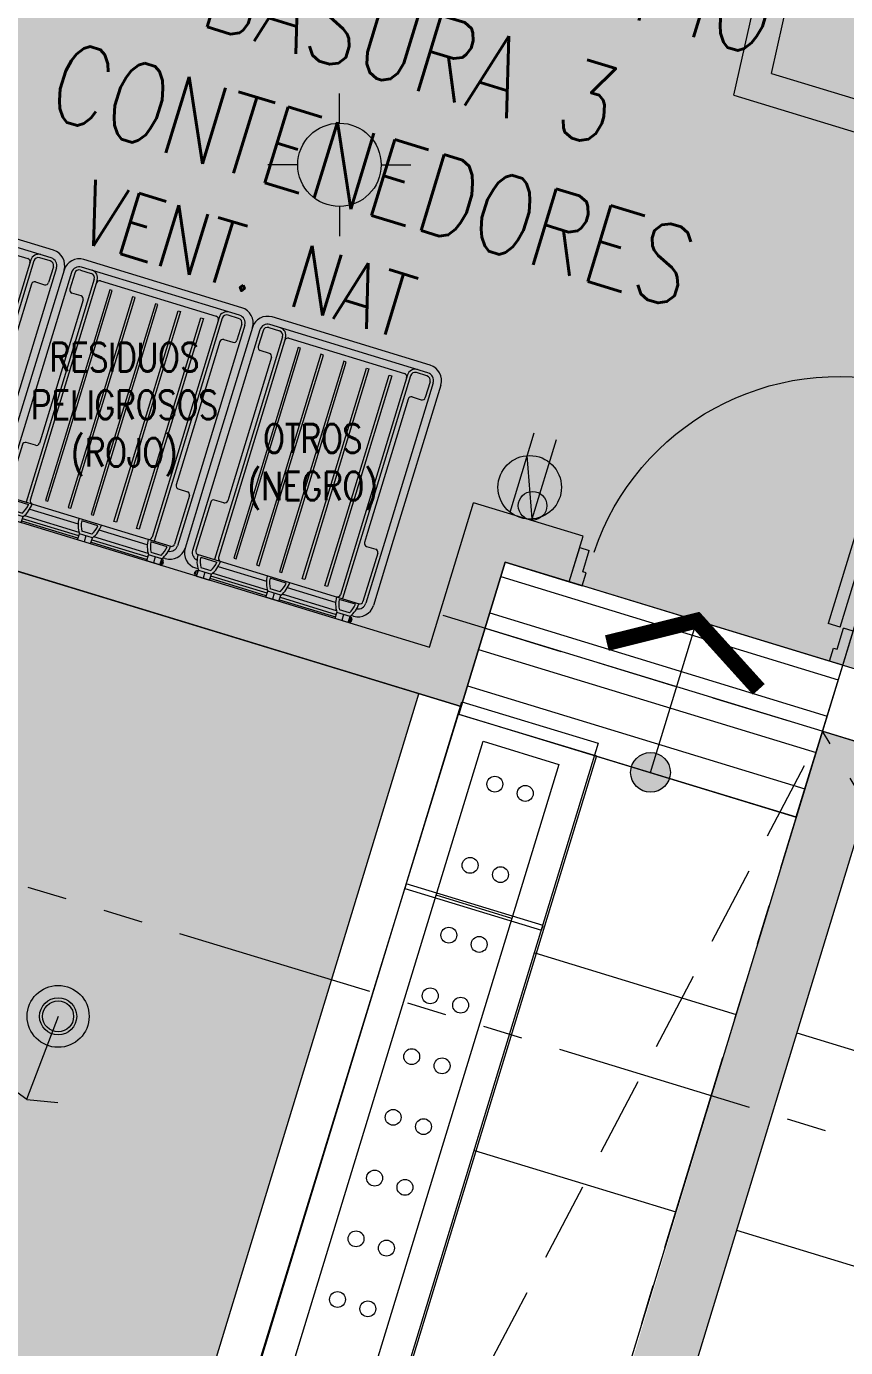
# Model space of a CAD drawing. Header units: millimetres. Extents: x 2471 to 2909, y 1327 to 1568.
# Drawn here: x 2652.941 to 2655.52, y 1510.783 to 1514.944 of the extents above; entities that cross this region are included whole.
import ezdxf
from ezdxf.enums import TextEntityAlignment as Align
from ezdxf.xclip import XClip

# ---------------------------------------------------------------- set-up
doc = ezdxf.new("R2010")
doc.units = ezdxf.units.MM
doc.header["$XCLIPFRAME"] = 2
for name, pattern in [('ACAD_ISO07W100', [3, 0, -3]), ('HIDDEN', [0.375, 0.25, -0.125]), ('PHANTOM', [2.5, 1.25, -0.25, 0.25, -0.25, 0.25, -0.25])]:
    doc.linetypes.add(name, pattern=pattern)
doc.layers.get('0').update_dxf_attribs({"color": 251, "lineweight": 9})
for name, color, linetype, lineweight in [('A-02', 251, 'Continuous', 13), ('A-Adoquines', 251, 'Continuous', 13), ('A-CONTENEDOR DE BASURA', 251, 'Continuous', 13), ('A-EJES', 251, 'PHANTOM', 13), ('A-ESTRUCTURA-HATCH', 251, 'Continuous', 13), ('A-HATCH', 251, 'Continuous', 13), ('A-MURO BAJO', 251, 'Continuous', 13), ('A-MUROS', 251, 'Continuous', 13), ('A-PROYECCIONES', 251, 'HIDDEN', 13), ('A-PUERTAS', 251, 'Continuous', 13), ('A_30_DispositivosElect', 251, 'Continuous', 13), ('A_30_DispositivosSanit', 251, 'Continuous', 13), ('A_50_TextoAmbiente', 251, 'Continuous', 13), ('A_50_TextoIndicaciones', 251, 'Continuous', 13), ('DLP_VERDE', 251, 'Continuous', 13)]:
    doc.layers.add(name, color=color, linetype=linetype, lineweight=lineweight)
doc.layers.add('DLP_ÁREA COMÚN', color=251, linetype='Continuous', lineweight=13, plot=False)
doc.styles.add('R80', font='romans.shx', dxfattribs={"width": 0.8, "oblique": 15, "height": 0.1})
doc.styles.add('R80-200', font='romans.shx', dxfattribs={"width": 0.8, "oblique": 10, "height": 0.2})
doc.styles.add('ROMANS', font='romans.shx', dxfattribs={"width": 0.8})

# ---------------------------------------------------------------- blocks, each defined once
blk = doc.blocks.new('A$C7e8b7994')
at = {"layer": 'A-HATCH'}
h = blk.add_hatch(dxfattribs=at)
h.set_pattern_fill('_USER', color=256, scale=0.12, angle=163, pattern_type=0)
h.set_pattern_definition([(163, (53.4346605350147, 131.7881999230012), (-0.03508460456672839, -0.1147565707155643), [])])
h.paths.add_polyline_path([(52.44495796668343, 132.3514666939154), (52.2992515382939, 131.8731100298464), (53.36161268438445, 131.5488239713013), (53.50769878379651, 132.0269948104396)])
at = {"layer": 'A-HATCH', "elevation": 3.693587338772197e-06}
blk.add_lwpolyline([(52.44495796668343, 132.3514666939154), (52.2992515382939, 131.8731100298464), (53.36161268438445, 131.5488239713013), (53.50769878379651, 132.0269948104396)], close=True, dxfattribs=at)
blk = doc.blocks.new('TRAZO 2')
at = {"layer": 'A-Adoquines'}
h = blk.add_hatch(color=9, dxfattribs=at)
h.dxf.hatch_style = 1
h.paths.add_polyline_path([(84.93317516823299, 163.6957092331722), (85.1741600978421, 163.8251992370933), (85.86239642486908, 166.0779604893178), (85.67111840817961, 166.1363789904863)])
h.paths.add_polyline_path([(95.69746251052129, 161.819520264864), (95.88873920901096, 161.7610974051058), (96.23925789663917, 162.9086981611326), (96.04798119704355, 162.967120969668)])
h.paths.add_polyline_path([(90.84991845022887, 164.5545270415023), (90.49937970438623, 163.4067679475993), (90.3081068386673, 163.4652033178136), (90.65864043377223, 164.6129455128685)])
blk.add_lwpolyline([(84.52594951385981, 166.1904737306759), (85.58861206940492, 165.8662049937993), (85.73465847899206, 166.3443999812007), (84.67199592367979, 166.6686687078327)], close=True)
at = {"color": 8}
for points in [[(84.47590642314753, 166.501410392113), (95.80887998943217, 163.0401907181367)], [(84.76511483581271, 165.4380714921281), (85.3987447587424, 165.2445536591113)], [(85.59002277537365, 165.1861351653934), (90.38631907867966, 163.7212914340198)], [(84.57535739496234, 164.8163865748793), (85.20897652115673, 164.6228720499203)], [(85.40016267242027, 164.5644816122949), (86.13940720551182, 164.3387078754604)]]:
    blk.add_lwpolyline(points, dxfattribs=at)
for points in [[(76.31177509212284, 139.4783879164606), (84.52544295680127, 166.190628294833), (84.95928597083548, 166.0584083870053), (76.79616675712168, 139.3301376719028)], [(85.67111817299156, 166.1363782202825), (85.02481335774064, 164.0201406804845)], [(85.8623961895064, 166.077959719114), (85.1741600978421, 163.8251992370933), (84.93317516834941, 163.6957092462108)]]:
    blk.add_lwpolyline(points)
blk = doc.blocks.new('A$C64a6e5d1')
at = {"layer": 'A-EJES', "ltscale": 0.5}
for p, q in [((76.88262106946786, 125.9981031296775), (81.26189353890368, 140.3446000060067)), ((76.34892446326558, 134.5254063131288), (102.9859042136814, 126.3946378026158))]:
    blk.add_line(p, q, dxfattribs=at)
blk = doc.blocks.new('EST P1')
at = {"layer": 'A-ESTRUCTURA-HATCH'}
h = blk.add_hatch(dxfattribs=at)
h.set_pattern_fill('ANSI31', color=256, scale=0.02, angle=-1.27e-14)
h.set_pattern_definition([(44.99999999999999, (-226392.077087921, -8188203.059610654), (-0.04490128060534576, 0.04490128060534578), [])])
h.paths.add_polyline_path([(-3.609998156578513, 5.049997552298009), (-3.610000176762696, 4.849997552111745), (-44.785000133008, 4.84999814722687), (-44.78500010908465, -0.1500023566186428), (-46.9899987593235, -0.1500020446255803), (-46.98999930798891, -11.15000239294022), (-3.609999100328423, -11.15005090925843), (-3.609999100328423, -11.40005090925843), (-47.23999938514316, -11.40005881432444), (-47.23999953552266, 0.1499976431950927), (-45.03499953550636, 0.1499976431950927), (-45.0350001337647, 5.049998153932393)])
h.paths.add_polyline_path([(5.875668717722874, 4.849997540004551), (5.875668724213028, 5.04999746195972), (35.53000006324146, 5.049996703863144), (35.53000006324146, 4.849997698329389)])
h.paths.add_polyline_path([(47.9150172030495, 5.049996227957308), (35.58000069746049, 5.049997348338366), (35.58000069746049, 4.849997348152101), (47.9150167714979, 4.849997607059777)])
h.paths.add_polyline_path([(51.86500159354182, 4.849997512064874), (53.37567124809721, 4.84999814722687), (53.37566821934888, 5.049995731562376), (51.86500180143048, 5.049995731562376)])
edge = h.paths.add_edge_path()
edge.add_arc((63.30066905260901, -0.1500025354325771), 9.699999993899837, 359.9999991583288, 539.9999991583288)
edge.add_line((53.60066905870917, -0.1500023929402232), (53.80066905872081, -0.1500023929402232))
edge.add_arc((63.30066905263811, -0.1500025345012546), 9.4999999939173, 0.904707007975901, 179.9999991462264, ccw=False)
edge.add_line((72.79948476422578, -2.6654452085495e-06), (70.35068066572421, 2.236943691968918e-05))
edge.add_line((70.35068066572421, 2.236943691968918e-05), (70.35067913253442, -0.1499448418617249))
edge.add_line((70.35067913253442, -0.1499448418617249), (73.00066904650885, -0.150002677924931))
edge = h.paths.add_edge_path()
edge.add_arc((63.30071679371758, -0.1499939998611808), 3.299962339182982, 0.0008535084975947384, 49.99468487219946)
edge.add_line((65.42212619486963, 2.377727027982473), (65.4221670004481, -0.1499835988506675))
edge.add_line((65.4221670004481, -0.1499835988506675), (65.27216700115241, -0.1499896282330155))
edge.add_line((65.27216700115241, -0.1499896282330155), (65.27206754402141, 2.496426238678396))
edge.add_arc((63.30066965197329, -0.1500051133334637), 3.300001295406272, 53.31658296793058, 179.9999577317531)
edge.add_line((60.00066835692269, -0.1500026788562536), (59.80066835691105, -0.1500026788562536))
edge.add_arc((63.30067374499049, -0.1500072199851274), 3.50000538808239, 2.4573619850427235, 179.9999256608235, ccw=False)
edge.add_line((66.79746054686257, 5.869567394256592e-05), (69.45068066581734, 3.157090395689011e-05))
edge.add_line((69.45068066581734, 3.157090395689011e-05), (69.45067913254024, -0.1499448418617249))
edge.add_line((69.45067913254024, -0.1499448418617249), (66.60067913253442, -0.1499448418617249))
h.paths.add_polyline_path([(-3.559999100340065, -11.15003591403365), (35.53000069747213, -11.15003591403365), (35.53000069747213, -11.40006590355188), (-3.559999100340065, -11.40006590355188)])
h.paths.add_polyline_path([(35.58000069746049, -11.1500659417361), (71.88000514594023, -11.1501255556941), (71.88000514594023, -11.40006201900542), (35.58000069746049, -11.40000240504742)])
blk = doc.blocks.new('A$C47ad906b')
at = {"linetype": 'ACAD_ISO07W100'}
blk.add_blockref('EST P1', (27.08587306272238, 53.63165718247183), dxfattribs=at)
blk = doc.blocks.new('IS_PLANTA GENERAL')
for p, q in [((25.73761134402594, -32.82157987449318), (26.97335559729254, -28.77332596294582)), ((26.97335559729254, -28.77332596294582), (27.40219891976449, -28.90423460584134)), ((27.40219891976449, -28.90423460584134), (20.54297703018528, -51.38874519150704)), ((26.79819358128589, -29.34719165693969), (26.79381460964214, -29.36153824627399)), ((26.79381460964214, -29.36153824627399), (27.22421227477025, -29.49290737975389)), ((27.228591246414, -29.4785607913509), (26.79819358128589, -29.34719165693969)), ((27.13087376847398, -29.4561611181125), (26.89176395430695, -29.38317826669663)), ((27.22421227477025, -29.49290737975389), (27.228591246414, -29.4785607913509))]:
    blk.add_line(p, q)
at = {"ltscale": 5}
for p, q in [((25.80405982490629, -32.94641623739153), (27.03980321012205, -28.89816516917199)), ((27.03980321012205, -28.89816516917199), (27.27837560407352, -28.97099173907191)), ((27.27837560407352, -28.97099173907191), (20.47662498400314, -51.26395383663476))]:
    blk.add_line(p, q, dxfattribs=at)
for centre in [(27.07707072875928, -29.03297725785524), (27.1727146533085, -29.06217039842159), (26.99898640520405, -29.28880075272173), (27.09463032975327, -29.31799389328808), (26.9319065817399, -29.50857079029083), (27.02755050628912, -29.53776393085718), (26.87352029967587, -29.69985864125192), (26.9691642242251, -29.72905178181827), (26.81513401854318, -29.89114649314433), (26.9107779430924, -29.92033963371068), (26.75674773741048, -30.08243434410542), (26.8523916619597, -30.11162748467177), (26.69836145534646, -30.27372219599783), (26.79400537989568, -30.30291533656418), (26.63995215870091, -30.46500302292407), (26.73559608325013, -30.49419616349041), (26.58156587663689, -30.65629087388515), (26.67720980118611, -30.6854840144515)]:
    blk.add_circle(centre, 0.025)
blk = doc.blocks.new('A$C5E423DB2')
at = {"layer": 'A-PUERTAS'}
for p, q in [((0.0381000000052154, 0.1000000052154065), (0.03809999837540089, 0.8000000007450581)), ((0.03809999837540089, 0.8000000007450581), (0.07309999840799719, 0.7999999970197678)), ((0.07309999840799719, 0.7999999970197678), (0.0731000000378117, 0.1000000052154065)), ((0.0381000000052154, 0.1000000052154065), (0.0731000000378117, 0.1000000052154065))]:
    blk.add_line(p, q, dxfattribs=at)
at = {"layer": 'A-PUERTAS', "linetype": 'Continuous'}
for p, q in [((0, 0.1000000014901162), (0.0280999999959022, 0.1000000052154065)), ((0, 0), (0, 0.1000000014901162)), ((0.0280999999959022, 0.0381000004708768), (0.0280999999959022, 0.1000000052154065)), ((0.8000000002793968, 0.1000000014901162), (0.7719000002834946, 0.1000000052154065)), ((0.7719000002834946, 0.0381000004708768), (0.7719000002834946, 0.1000000052154065)), ((0.8000000001629816, 0), (0.8000000001629816, 0.1000000014901162)), ((0.0381000000052154, 0.0381000004708768), (0.0280999999959022, 0.0381000004708768)), ((0.0381000000052154, 0), (0.0381000000052154, 0.0381000004708768)), ((0.7619000002741814, 0), (0.7619000002741814, 0.0381000004708768)), ((0.7619000002741814, 0.0381000004708768), (0.7719000002834946, 0.0381000004708768)), ((0, 0), (0.0381000000052154, 0)), ((0.8000000002793968, 0), (0.7619000002741814, 0))]:
    blk.add_line(p, q, dxfattribs=at)
at = {"layer": 'A-PUERTAS', "color": 7, "linetype": 'Continuous'}
blk.add_arc((0.0365534737939015, 0.0793453231453896), 0.7215807719765989, 1.640270668491661, 87.09684895294437, dxfattribs=at)
blk = doc.blocks.new('AP_Av.Ejercito Esq.Choquehuanca_Plantas_Rev1_20190619$0$CONTENEDOR DE BASURA 360L')
at = {"linetype": 'ByBlock'}
for p, q in [((0.2600646917362606, 0.8500000003863614), (-0.2600646921036973, 0.8499999998261124)), ((-0.3099999997120907, 0.8000646918320932), (-0.3100000002214075, 0.2881362924017593)), ((-0.2850323458824281, 0.8000646918320932), (-0.2850323463444512, 0.2881362924017593)), ((0.2600646917362606, 0.8250323465566988), (-0.2600646921036973, 0.8250323458436547)), ((0.2850323455659233, 0.8000646918320934), (0.2850323460279468, 0.2881362924017595)), ((0.3099999993919479, 0.8000646918320934), (0.3099999999012651, 0.2881362924017595)), ((-0.3100000002214075, 0.2881362924017593), (-0.3100000003669266, 0.073639702881337)), ((-0.2850323463444512, 0.2881362924017593), (-0.285032346537264, 0.07363970288133702)), ((0.2850323460279468, 0.2881362924017595), (0.2850323462243977, 0.07363970288133727)), ((0.3099999999012651, 0.2881362924017595), (0.3100000000467844, 0.07363970288133728)), ((-0.1933895137644868, 0.04867204814945572), (-0.03451739118099797, 0.04867204814945579)), ((0.1933895134443446, 0.04867204814945589), (0.03489183053170562, 0.04867204814945582)), ((-0.2600646927585331, 0.02370439435617288), (-0.2524350237054023, 0.02370439435617289)), ((-0.2581986829773086, 0.0048648969750501), (-0.2581986829773086, 0.01290243821858883)), ((-0.2581986829773086, 0.01290243821858883), (-0.2556816694068402, 0.01290243821858883)), ((-0.2581986829773086, 0.0048648969750501), (-0.2556816694068402, 0.004864896975050101)), ((-0.2556816694068402, 5.92701180720497e-05), (-0.2556816694068402, 0.01770806598506158)), ((-0.2556816694068402, 0.01770806598506158), (-0.2512494768507167, 0.01770806598506158)), ((-0.2512494768507167, 5.927011807205167e-05), (-0.2556816694068402, 5.92701180720497e-05)), ((-0.2512494768507167, 0.01770806598506158), (-0.2512494768507167, 5.927011807205167e-05)), ((-0.2512494768507167, 0.01290243821858883), (-0.2496794629896613, 0.01290243821858883)), ((-0.2512494768507167, 0.004864896975050103), (-0.2496794629896613, 0.004864896975050104)), ((-0.2496794629896613, -1.109401698585661e-16), (-0.2496794629896613, 0.0196093670092522)), ((-0.2496794629896613, 0.0196093670092522), (-0.2065087854298326, 0.01960936700925222)), ((-0.2283648458123935, 0.01960936700925221), (-0.2283648458123935, -1.014745783580566e-16)), ((-0.2065087854298326, -9.176853777232994e-17), (-0.2065087854298326, 0.01960936700925222)), ((-0.02139811859160546, 0.01290243821858893), (-0.2065087854298326, 0.01290243821858885)), ((-0.02139811859160546, 0.004864896975050205), (-0.2065087854298326, 0.004864896975050123)), ((-0.2037532247104537, 0.02370439435617291), (-0.02415368023503107, 0.02370439435617299)), ((-0.02139811869346886, -9.56288804655988e-18), (-0.02139811869346887, 0.0196093670092523)), ((0.02177255794231313, 0.01960936700925232), (-0.02139811869346887, 0.0196093670092523)), ((0.02177255794231314, 9.608743629317108e-18), (-0.02139811869346886, -9.56288804655988e-18)), ((-8.700722434196173e-18, 0.01960936700925231), (0, -6.021442369943973e-20)), ((0.02177255794231314, 9.608743629317108e-18), (0.02177255794231313, 0.01960936700925232)), ((0.02177255794231314, 0.01290243821858895), (0.2065087851096905, 0.01290243821858903)), ((0.02177255794231314, 0.004864896975050224), (0.2065087851096905, 0.004864896975050307)), ((0.2037532243903115, 0.02370439435617309), (0.02452811958573874, 0.02370439435617301)), ((0.03215778776211663, 0.02370439435617301), (0.02452811958573874, 0.02370439435617301)), ((0.2065087851096905, 9.16481087827594e-17), (0.2065087851096905, 0.0196093670092524)), ((0.2496794626695191, 0.01960936700925242), (0.2065087851096905, 0.0196093670092524)), ((0.2496794626695191, 1.108197408689955e-16), (0.2065087851096905, 9.16481087827594e-17)), ((0.2283648454958893, 0.01960936700925241), (0.2283648454958893, 1.013541493701017e-16)), ((0.2496794626695191, 1.108197408689955e-16), (0.2496794626695191, 0.01960936700925242)), ((0.2512494765305746, 0.01290243821858905), (0.2496794626695191, 0.01290243821858905)), ((0.2512494765305746, 0.004864896975050327), (0.2496794626695191, 0.004864896975050326)), ((0.2512494765305746, 0.0177080659850618), (0.2512494765305746, 5.927011807227483e-05)), ((0.2556816690903361, 0.01770806598506181), (0.2512494765305746, 0.0177080659850618)), ((0.2512494765305746, 5.927011807227483e-05), (0.2556816690903361, 5.92701180722768e-05)), ((0.2600646924420289, 0.02370439435617311), (0.2524350233888981, 0.02370439435617311)), ((0.2556816690903361, 5.92701180722768e-05), (0.2556816690903361, 0.01770806598506181)), ((0.2581986826608045, 0.01290243821858906), (0.2556816690903361, 0.01290243821858905)), ((0.2581986826608045, 0.004864896975050329), (0.2556816690903361, 0.004864896975050328)), ((0.2581986826608045, 0.004864896975050329), (0.2581986826608045, 0.01290243821858906)), ((-0.2496794629896613, -1.109401698585661e-16), (-0.2065087854298326, -9.176853777232994e-17))]:
    blk.add_line(p, q, dxfattribs=at)
at = {"color": 8, "linetype": 'ByBlock'}
for p, q in [((-0.2750452843738461, 0.8000646918320932), (-0.2750452843738461, 0.7478634210077949)), ((-0.2600646920564035, 0.8150452841750017), (-0.2255214320739473, 0.8150452841750017)), ((-0.2105408398074363, 0.8000646918320932), (-0.2105408402185277, 0.2881362924017593)), ((-0.2005537782442847, 0.8000646918320932), (-0.2005537787572395, 0.2881362924017593)), ((-0.1905667167357027, 0.8011186035677461), (0.1905667164155599, 0.8011186035677463)), ((0.2005537779277798, 0.8000646918320934), (0.2005537784370971, 0.2881362924017595)), ((0.2105408394872935, 0.8000646918320934), (0.2105408398983853, 0.2881362924017595)), ((0.2600646917362606, 0.8150452841750019), (0.2255214317538044, 0.8150452841750019)), ((0.2750452840537033, 0.8000646918320934), (0.2750452840537033, 0.7478634210077951)), ((-0.235097037353626, 0.7378763594482812), (-0.2650582228579882, 0.7378763594482812)), ((-0.225109975841406, 0.7278892979105954), (-0.2251099763980166, 0.2881362924017593)), ((0.2251099755249012, 0.7278892979105956), (0.2251099760815121, 0.2881362924017595)), ((0.2350970370334832, 0.7378763594482814), (0.2650582225414834, 0.7378763594482814)), ((-0.2251099764489483, 0.2881362924017593), (-0.22510997649988, 0.2557425251725362)), ((-0.2105408402658215, 0.2881362924017593), (-0.2105408404622722, 0.06617220515181534)), ((-0.2005537787572395, 0.2881362924017593), (-0.2005537789500522, 0.07615926668950115)), ((0.2005537784370971, 0.2881362924017595), (0.200553778633548, 0.07615926668950132)), ((0.210540839949317, 0.2881362924017595), (0.210540840145768, 0.06617220515181553)), ((0.2251099761288059, 0.2881362924017595), (0.2251099761797376, 0.2557425251725364)), ((-0.2750452850286821, 0.2357684021480962), (-0.275045285028682, 0.07615926668950111)), ((-0.2350970380084619, 0.245755463685782), (-0.2650582235164621, 0.245755463685782)), ((0.2350970376919576, 0.2457554636857823), (0.2650582231963198, 0.2457554636857823)), ((0.2750452847085397, 0.2357684021480965), (0.2750452847085398, 0.07615926668950136)), ((-0.264834180017715, 0.06617220515181532), (0.2650582231963198, 0.06617220515181554)), ((-0.2546139311471052, 0.06093161226453947), (-0.2015743172723888, 0.06093161226453949)), ((0.02670702707109737, 0.06093161226453959), (-0.02633258772402772, 0.06093161226453957)), ((0.254613930826963, 0.06093161226453969), (0.2015743169522466, 0.06093161226453967)), ((-0.24433907569437, 0.02959642855421396), (-0.2118491727724177, 0.02959642855421398)), ((0.01643217162200016, 0.02959642855421408), (-0.01605773139817758, 0.02959642855421406)), ((0.2443390753778658, 0.02959642855421418), (0.2118491724522755, 0.02959642855421417))]:
    blk.add_line(p, q, dxfattribs=at)
for points in [[(-0.1457581505965212, 0.7823824324317762), (-0.1538674100556822, 0.7823824324317762), (-0.1538674096445904, 0.2881362924017594), (-0.1538674094008457, 0.08877526946889695), (-0.1457581499416847, 0.08877526946889695), (-0.1457581501854294, 0.2881362924017594)], [(-0.07075815059579361, 0.7823824324317763), (-0.07886741005495458, 0.7823824324317763), (-0.07886740964386275, 0.2881362924017594), (-0.07886740940011809, 0.08877526946889698), (-0.07075814994095712, 0.088775269468897), (-0.07075815018470179, 0.2881362924017594)], [(0.00424184940493398, 0.7823824324317763), (-0.003867410054226987, 0.7823824324317763), (-0.003867409643135162, 0.2881362924017594), (-0.003867409399390493, 0.08877526946889702), (0.004241850059770474, 0.08877526946889702), (0.004241849816025805, 0.2881362924017594)], [(0.07113258994650061, 0.7823824324317763), (0.07924184940566158, 0.7823824324317763), (0.0792418489945702, 0.2881362924017595), (0.0792418487508257, 0.08877526946889706), (0.07113258929166473, 0.08877526946889705), (0.07113258953540923, 0.2881362924017595)], [(0.1461325899472282, 0.7823824324317764), (0.1542418494063892, 0.7823824324317764), (0.1542418489952978, 0.2881362924017595), (0.1542418487515533, 0.08877526946889709), (0.1461325892923923, 0.08877526946889709), (0.1461325895361368, 0.2881362924017595)]]:
    blk.add_lwpolyline(points, close=True, dxfattribs=at)
at = {"linetype": 'ByBlock'}
for centre, radius, start, end in [((-0.2600646921036972, 0.800064691853921), 0.04993530796631399, 90.00000000000001, 180), ((0.2600646917835544, 0.8000646918539213), 0.04993530796631399, 1.491937350390582e-14, 90.00000000000001), ((-0.2600646921036972, 0.800064691853921), 0.02496765398315692, 90.00000000000001, 180), ((0.2600646917835544, 0.8000646918539213), 0.02496765398315692, 1.491937350390582e-14, 90.00000000000001), ((-0.2600646927585331, 0.07363970288133703), 0.04993530796631399, 180, 270), ((-0.2600646927585331, 0.07363970288133703), 0.02496765398315692, 180, 263.6322161207967), ((-0.184133647753697, 0.06669004387367741), 0.08070219368024055, 180.3676507583471, 215.6891790610574), ((-0.272054600665797, 0.06669004387367737), 0.08070219368024055, 324.3108209389426, 359.6323492416529), ((0.04414769658978909, 0.06669004387367751), 0.08070219368024055, 180.3676507583471, 215.6891790610574), ((-0.04377325636960452, 0.06669004387367748), 0.08070219368024055, 324.3108209389426, 359.6323492416529), ((0.2720546003456547, 0.06669004387367762), 0.08070219368024055, 180.3676507583471, 215.6891790610574), ((0.1841336474335548, 0.06669004387367758), 0.08070219368024055, 324.3108209389426, 359.6323492416529), ((0.2600646924420288, 0.07363970288133725), 0.04993530796631399, 270, 1.491937350390582e-14), ((0.2600646924420288, 0.07363970288133725), 0.02496765398315692, 276.3677838792033, 1.491937350390582e-14)]:
    blk.add_arc(centre, radius, start, end, dxfattribs=at)
at = {"color": 8, "linetype": 'ByBlock'}
for centre, radius, start, end in [((-0.2600646921036972, 0.800064691853921), 0.0149805923898943, 90.00000000000001, 180), ((-0.2255214320739473, 0.800064691853921), 0.02496765398315692, 1.491937350390582e-14, 90.00000000000001), ((-0.2255214320739473, 0.800064691853921), 0.0149805923898943, 1.491937350390582e-14, 90.00000000000001), ((-0.1905667167357027, 0.7911315420300603), 0.009987061593262769, 90.00000000000001, 180), ((0.1905667164155599, 0.7911315420300605), 0.009987061593262769, 1.491937350390582e-14, 90.00000000000001), ((0.2255214317538044, 0.8000646918539213), 0.02496765398315692, 90.00000000000001, 180), ((0.2255214317538044, 0.8000646918539213), 0.0149805923898943, 90.00000000000001, 180), ((0.2600646917835544, 0.8000646918539213), 0.0149805923898943, 1.491937350390582e-14, 90.00000000000001), ((-0.2650582228579882, 0.7478634210077949), 0.009987061593262769, 180, 270), ((-0.235097037353626, 0.7278892979105954), 0.009987061593262769, 1.491937350390582e-14, 90.00000000000001), ((0.2350970370334832, 0.7278892979105956), 0.009987061593262769, 90.00000000000001, 180), ((0.2650582225414834, 0.7478634210077951), 0.009987061593262769, 270, 1.491937350390582e-14), ((-0.2350970380557557, 0.2557425251725362), 0.009987061593262769, 270, 1.491937350390582e-14), ((0.2350970377428893, 0.2557425251725364), 0.009987061593262769, 180, 270), ((-0.2650582235164621, 0.2357684021480962), 0.009987061593262769, 90.00000000000001, 180), ((0.2650582231963198, 0.2357684021480965), 0.009987061593262769, 1.491937350390582e-14, 90.00000000000001), ((-0.2650582235164621, 0.076159266711329), 0.009987061593262769, 180, 270), ((-0.184133647753697, 0.06669004387367741), 0.07071513208697777, 184.6708474920603, 211.6379482475587), ((-0.272054600665797, 0.06669004387367737), 0.07071513208697777, 328.3620517534246, 355.3291525079397), ((-0.1905667173869006, 0.07615926671132903), 0.009987061593262769, 180, 270), ((0.04414769658978909, 0.06669004387367751), 0.07071513208697777, 184.6708474920603, 211.6379482465755), ((-0.04377325636960452, 0.06669004387367748), 0.07071513208697777, 328.3620517524413, 355.3291525079397), ((0.1905667170740344, 0.0761592667113292), 0.009987061593262769, 270, 1.491937350390582e-14), ((0.2720546003456547, 0.06669004387367762), 0.07071513208697777, 184.6708474920603, 211.6379482465755), ((0.1841336474335548, 0.06669004387367758), 0.07071513208697777, 328.3620517524413, 355.3291525079397), ((0.2650582231963198, 0.07615926671132922), 0.009987061593262769, 270, 1.491937350390582e-14)]:
    blk.add_arc(centre, radius, start, end, dxfattribs=at)
blk = doc.blocks.new('SIM NIVEL PLANTA')
at = {"linetype": 'Continuous'}
h = blk.add_hatch(dxfattribs=at)
h.set_pattern_fill('_USER', color=256, scale=0.0999963382923852, angle=45, style=0, pattern_type=0)
h.set_pattern_definition([(45, (35396.10580914898, 26516.48920438578), (-0.0707080889003696, 0.0707080889003696), [])])
h.paths.add_polyline_path([(-17.03192196782002, 1e-16), (-15.53208676343602, 1e-16, 0.4092090227661144), (-17.03192196782002, 1.474380134766136)])
h.paths.add_polyline_path([(-18.53175717220401, -1e-16, 0.4192358746569979), (-17.03192196782002, -1.525729753993459), (-17.03192196782002, 0)])
for p, q in [((-17.03192196782002, -3.974827738415029), (-17.03192196782002, 3.71603278895526)), ((0, 0), (-20, 0))]:
    blk.add_line(p, q)
blk.add_circle((-17.03192196782002, -0.0256748096136619), 1.500054944379798, dxfattribs=at)
at = {"style": 'R80'}
blk.add_attdef('N.P.T.+0.00', text='', height=2.029999999999998, dxfattribs=at).set_placement((-7.766043381718013, 2.014999999999999), align=Align.MIDDLE_CENTER)
blk = doc.blocks.new('INTERRUPTOR  75')
at = {"layer": 'A_30_DispositivosElect'}
blk.add_hatch(color=256, dxfattribs=at).paths.add_polyline_path([(0.04499999999996145, 0, 1), (-0.04500000000044978, 0, 1)])
blk.add_circle((0, 0), 0.045, dxfattribs=at)
blk = doc.blocks.new('TA. 1 EN 75')
at = {"layer": 'A_30_DispositivosElect'}
h = blk.add_hatch(color=256, dxfattribs=at)
h.dxf.hatch_style = 1
h.paths.add_polyline_path([(-0.03638979152674438, 0.006856116289600936, 0.1884076825411719), (0.03638979152680583, 0.006856116289624944), (-0.03638979152674438, 0.1931438837098085)])
for p, q in [((-0.03638979152674438, 0.006856116288417979), (-0.03638979152674438, 0.2678291965466997)), ((0.03638979152674438, 0.006856116288417979), (0.03638979152674438, 0.2678291965466997)), ((0.03638979152674438, 0.006856116289782221), (-0.03638979152674438, 0.1931438837098085))]:
    blk.add_line(p, q, dxfattribs=at)
blk.add_circle((0, 0.09999999999968168), 0.0999999999997848, dxfattribs=at)
blk = doc.blocks.new('L10')
at = {"layer": 'A_30_DispositivosElect'}
blk.add_hatch(color=256, dxfattribs=at).paths.add_polyline_path([(-0.02437810681423969, 0, 1), (0.02437810681423969, 0, 1)])
for p, q in [((-0.0001773714624278, 0.1398794208952268), (-0.04747004314077685, 0.1270787518294583)), ((-0.0001773714624278, 0.1398794208952268), (0.04714761137407208, 0.1271987299623731)), ((0, 0), (0, 0.1398560694992028))]:
    blk.add_line(p, q, dxfattribs=at)
for radius in [0.04875, 0.02920139353453521, 0.02437810681423969]:
    blk.add_circle((0, 0), radius, dxfattribs=at)
blk = doc.blocks.new('LUMINARIA 1 EN 75')
at = {"layer": 'A_30_DispositivosElect'}
for p, q in [((0, 0.1312499999996817), (0, 0.2249999999996817)), ((-0.1312499999994543, 0), (-0.2249999999994543, 0)), ((0.1312500000003638, 0), (0.2250000000003638, 0)), ((0, -0.1312500000001364), (0, -0.2250000000001364))]:
    blk.add_line(p, q, dxfattribs=at)
blk.add_circle((0, 0), 0.13125, dxfattribs=at)

msp = doc.modelspace()

# ---------------------------------------------------------------- hatches: boundary and pattern name
at = {"layer": 'A-PROYECCIONES', "linetype": 'Continuous'}
h = msp.add_hatch(color=256, dxfattribs=at)
h.dxf.hatch_style = 1
edge = h.paths.add_edge_path()
edge.add_arc((2654.905932744084, 1512.594292871473), 0.06249999999999999, 0, 360)
at = {"layer": 'DLP_VERDE'}
h = msp.add_hatch(dxfattribs=at)
h.set_pattern_fill('AR-SAND', color=256, scale=0.003500000000000004, angle=215)
h.set_pattern_definition([(252.5, (2626.451044214649, 1388.432348915195), (0.1028379063742484, -0.1371042579803462), [0, -0.135128, 0, -0.15113, 0, -0.1444625]), (222.5, (2626.451044214649, 1388.432348915195), (0.01502412461654389, -0.295758648264572), [0, -0.07289800000000013, 0, -0.1217930000000002, 0, -0.04667250000000006]), (182.5, (2626.540616033242, 1388.495067777862), (-0.2264915386418955, -0.159205150184995), [0, -0.04445, 0, -0.16002, 0, -0.208915]), (172.5, (2626.540616033242, 1388.495067777862), (-0.1741606377632482, -0.2171998499440063), [0, -0.022225, 0, -0.104902, 0, -0.120015])])
edge = h.paths.add_edge_path()
edge.add_line((2652.861020687843, 1508.531421993678), (2654.176527069321, 1512.842049652529))
edge.add_line((2654.176527069321, 1512.842049652529), (2650.1873389405, 1514.059788568695))
edge.add_line((2650.1873389405, 1514.059788568695), (2651.027696661061, 1516.8127142245))
edge.add_line((2651.027696661061, 1516.8127142245), (2637.716517710876, 1519.791418261645))
edge.add_line((2637.716517710876, 1519.791418261645), (2638.058510052207, 1519.345957464357))
edge.add_arc((2642.936690207243, 1523.09106873144), 6.150000002261192, 217.5144274627597, 224.3641771562413)
edge.add_arc((2642.936690210328, 1523.091068725852), 6.150000000565152, 224.3641770989272, 255.7346552232251)
edge.add_line((2641.421251117535, 1517.130704277014), (2645.893115840641, 1515.993720342224))
edge.add_arc((2643.564514307618, 1506.835111557325), 9.449999998647044, 10.34085598312248, 75.73465521858259, ccw=False)
at = {"layer": 'DLP_ÁREA COMÚN', "transparency": 33554559}
h = msp.add_hatch(color=8, dxfattribs=at)
h.dxf.hatch_style = 1
h.paths.add_polyline_path([(2650.187338757408, 1514.059788027597), (2651.071617621193, 1516.956594840442), (2656.524060147807, 1515.736476574843), (2655.654621198824, 1512.888003000808), (2654.448307468082, 1513.256243859237), (2654.309504152995, 1512.801516655651)])
h.paths.add_polyline_path([(2666.103961089502, 1441.008470715774), (2668.134977005007, 1441.854032336553), (2670.076031348777, 1437.191672830661), (2668.045015433912, 1436.346111209882)])

# ---------------------------------------------------------------- linework, layer by layer
at = {"layer": 'A-02', "elevation": -3.362277385823111e-06}
msp.add_lwpolyline([(2654.905490538447, 1512.593913269048), (2655.051464333337, 1513.072123429557)], dxfattribs=at)
at = {"layer": 'A-MURO BAJO'}
for p, q in [((2655.168771962482, 1514.726882062671, -3.362277385823111e-06), (2655.41579393739, 1515.830769416695, -3.362277385823111e-06)), ((2655.28659365241, 1514.795471247104, -3.362277385823111e-06), (2655.513380455748, 1515.808932030392, -3.362277385823111e-06)), ((2655.28659365241, 1514.795471247104, -3.362277385823111e-06), (2656.012343601927, 1514.573928913852, -3.362277385823111e-06)), ((2655.168771962482, 1514.726882062671, -3.362277385823111e-06), (2655.98314761454, 1514.478285859158, -3.362277385823111e-06))]:
    msp.add_line(p, q, dxfattribs=at)
at = {"layer": 'A-MURO BAJO', "ltscale": 0.5}
msp.add_line((2652.861020688251, 1508.531421993678, -3.362277385823111e-06), (2654.176851833668, 1512.84194979426, -3.362277385823111e-06), dxfattribs=at)
at = {"layer": 'A-MUROS'}
for p, q in [((2650.37459750627, 1514.159459175361, -3.362277385823111e-06), (2654.209833747641, 1512.988775876169, -3.362277385823111e-06)), ((2650.1873389405, 1514.059788568695, -3.362277385823111e-06), (2654.30950415285, 1512.801516655651, -3.362277385823111e-06))]:
    msp.add_line(p, q, dxfattribs=at)
at = {"layer": 'A-MUROS', "color": 8, "elevation": -3.362277385823111e-06}
for points in [[(2656.33333020575, 1515.625448083324), (2655.447650471782, 1512.724065457289), (2655.591115056064, 1512.680271475395)], [(2654.209833747641, 1512.988775876169), (2654.348659484814, 1513.443553792132)], [(2654.309504152908, 1512.801516655651), (2654.448330090432, 1513.256295228196), (2654.650287073214, 1513.194585576472), (2654.694082586494, 1513.338055184861), (2654.348658827533, 1513.443551638914)]]:
    msp.add_lwpolyline(points, dxfattribs=at)
at = {"layer": 'A-PROYECCIONES'}
for p, q in [((2654.384891177374, 1513.04846562427, -3.362277385823111e-06), (2655.556451470001, 1512.690852877503, -3.362277385823111e-06)), ((2629.955826140583, 1464.273969368828, -3.362277385823111e-06), (2655.447646865672, 1512.724053644394, -3.362277385823111e-06)), ((2657.374574091831, 1509.452845061948, -3.362277385823111e-06), (2655.447511056663, 1512.724106396367, -3.362277385823111e-06))]:
    msp.add_line(p, q, dxfattribs=at)
at = {"layer": 'A-PROYECCIONES', "color": 8, "linetype": 'Continuous', "const_width": 0.05000000000000004, "elevation": -3.362277385823111e-06}
msp.add_lwpolyline([(2654.768585479025, 1513.001559424033), (2655.051464333337, 1513.072123429557), (2655.246846938644, 1512.855731734825)], dxfattribs=at)
at = {"layer": 'A-PROYECCIONES', "linetype": 'Continuous'}
msp.add_circle((2654.905932744084, 1512.594292871473, -3.362277385823111e-06), 0.06249999999999999, dxfattribs=at)
at = {"layer": 'DLP_ÁREA COMÚN', "color": 8, "transparency": 33554559}
msp.add_lwpolyline([(2650.187338757408, 1514.059788027597), (2651.071617621193, 1516.956594840442), (2656.524060147807, 1515.736476574843), (2655.654621198824, 1512.888003000808), (2654.448307468082, 1513.256243859237), (2654.309504152995, 1512.801516655651)], close=True, dxfattribs=at)

# ---------------------------------------------------------------- block references
at = {"color": 1}
msp.add_blockref('A$C64a6e5d1', (2575.878941199735, 1377.926736980495), dxfattribs=at)
msp.add_blockref('A$C7e8b7994', (2602.003372123748, 1380.90482853428, -3.693587338772197e-06))
at = {"rotation": 0.008731308866726288}
msp.add_blockref('TRAZO 2', (2569.801711180967, 1346.574673914169, -2.55348877945221e-06), dxfattribs=at)
at = {"layer": 'A-CONTENEDOR DE BASURA', "rotation": 343.0246727842355}
for p in [(2652.529360221546, 1513.501696595741, -3.362277385823111e-06), (2653.122347173681, 1513.32068147399, -3.362277385823111e-06), (2653.715334128377, 1513.139666361553, -3.362277385823111e-06)]:
    msp.add_blockref('AP_Av.Ejercito Esq.Choquehuanca_Plantas_Rev1_20190619$0$CONTENEDOR DE BASURA 360L', p, dxfattribs=at)
at = {"layer": 'A-PUERTAS', "linetype": 'Continuous', "xscale": -1.125000001505891, "yscale": 1.125000001505891, "zscale": 1.12500000150589, "rotation": 343.0246728692745}
msp.add_blockref('A$C5E423DB2', (2655.510957195649, 1512.931858056044, -3.362277385823111e-06), dxfattribs=at)
at = {"layer": 'A_30_DispositivosElect'}
for name, p, rotation in [('LUMINARIA 1 EN 75', (2653.92649733091, 1514.507822793727, -9.197228231781127e-06), 180), ('TA. 1 EN 75', (2654.496404218771, 1513.396677011443, -2.447181730147463e-06), 343.0167156434717)]:
    msp.add_blockref(name, p, dxfattribs=dict(at, rotation=rotation))
msp.add_blockref('INTERRUPTOR  75', (2654.534438031776, 1513.434143638988, -7.079777265075015e-06), dxfattribs=at)
at = {"layer": 'A_30_DispositivosElect', "xscale": 2.000000000000001, "yscale": 2.000000000000001, "zscale": 2.000000000000001, "rotation": 159.2417741102628}
msp.add_blockref('L10', (2653.040814204803, 1511.82594620232, -2.447181730147463e-06), dxfattribs=at)
at = {"layer": 'A_50_TextoIndicaciones'}
ref = msp.add_blockref('SIM NIVEL PLANTA', (2652.969203274777, 1515.202962306147, -3.362277385823111e-06), dxfattribs=dict(at, xscale=0.1171875000000001, yscale=0.1171875000000001, zscale=0.1171875000000001))
ref.add_attrib('N.P.T.+0.00', 'N.P.T.=+6.05', dxfattribs={"layer": '0', "height": 0.2, "rotation": 5.336085289072462e-08, "style": 'R80-200', "oblique": 10, "width": 0.8}).set_placement((2652.059120066631, 1515.439095117902, -3.362277385823111e-06), align=Align.TOP_CENTER)

# ---------------------------------------------------------------- texts
at = {"layer": 'A_50_TextoAmbiente', "color": 8, "insert": (2652.533153982796, 1515.937500360241), "char_height": 0.25, "attachment_point": 1, "rotation": 343.0246728991143, "style": 'ROMANS'}
msp.add_mtext_dynamic_manual_height_columns('\\pxqc;CUARTO DE ACOPIO DE BASURA 3\\P12 CONTENEDORES', width=3.238406923642319, gutter_width=15, heights=[0], dxfattribs=at)
at = {"layer": 'A_50_TextoIndicaciones', "linetype": 'Continuous', "extrusion": (3.774787906428008e-07, 4.666384440664287e-07, 0.99999999999982), "style": 'ROMANS', "width": 0.8}
msp.add_text('VENT. NAT', height=0.2, rotation=343.0246728979778, dxfattribs=at).set_placement((2653.607922650183, 1514.114053417116, 0.001708224535495754), align=Align.CENTER)
at = {"layer": 'A_50_TextoIndicaciones', "char_height": 0.09, "attachment_point": 5, "style": 'ROMANS'}
for s, insert in [('\\pxqc;RESIDUOS PELIGROSOS\\P(ROJO)', (2653.249697782324, 1513.737227741448, -3.362277385823111e-06)), ('\\pxqc;OTROS\\P(NEGRO)', (2653.842684737021, 1513.55621262901, -3.362277385823111e-06))]:
    msp.add_mtext_dynamic_manual_height_columns(s, width=0.8532516963742038, gutter_width=15, heights=[0], dxfattribs=dict(at, insert=insert))

# ---------------------------------------------------------------- next in the draw order: block references
at = {"linetype": 'ACAD_ISO07W100'}
ref = msp.add_blockref('A$C47ad906b', (2601.728454235148, 1500.834873529901, -2.304718188154694e-09), dxfattribs=dict(at, rotation=257.382711444673))
XClip(ref).set_block_clipping_path([(-32.77710999548435, 2.2226421867962927), (98.96615245100111, 2.2311685525346547), (98.96582661475986, 7.231224972754717), (99.7946497676894, 7.231278989929706), (100.08608320448548, 13.481463528471068), (100.176612354815, 17.314981514588), (100.32678451668471, 20.530439506517723), (97.17119621951133, 20.67732101166621), (93.53380543459207, 23.280716648325324), (85.41223580669612, 23.279833930078894), (85.41217793151736, 21.808750877389684), (84.86857534665614, 21.459551773732528), (84.2744105560705, 21.01401810324751), (83.7236675163731, 20.53151851356961), (83.22179840318859, 20.020823718979955), (82.91194829251617, 19.664258553879336), (82.69026670884341, 19.38575214636512), (82.420844219625, 19.017134400783107), (81.52532524056733, 21.681570396991447), (-19.037432584911585, 21.6816708042752), (-22.95227990951389, 17.248210166580975), (-26.321719695813954, 13.732875738991424), (-31.40991248935461, 12.208078899187967), (-35.66280288435519, 13.13839321071282)])

# ---------------------------------------------------------------- next in the draw order: block references
at = {"layer": 'A_30_DispositivosSanit'}
msp.add_blockref('IS_PLANTA GENERAL', (2627.338857165879, 1541.59026302286), dxfattribs=at)

doc.saveas('drawing.dxf')
